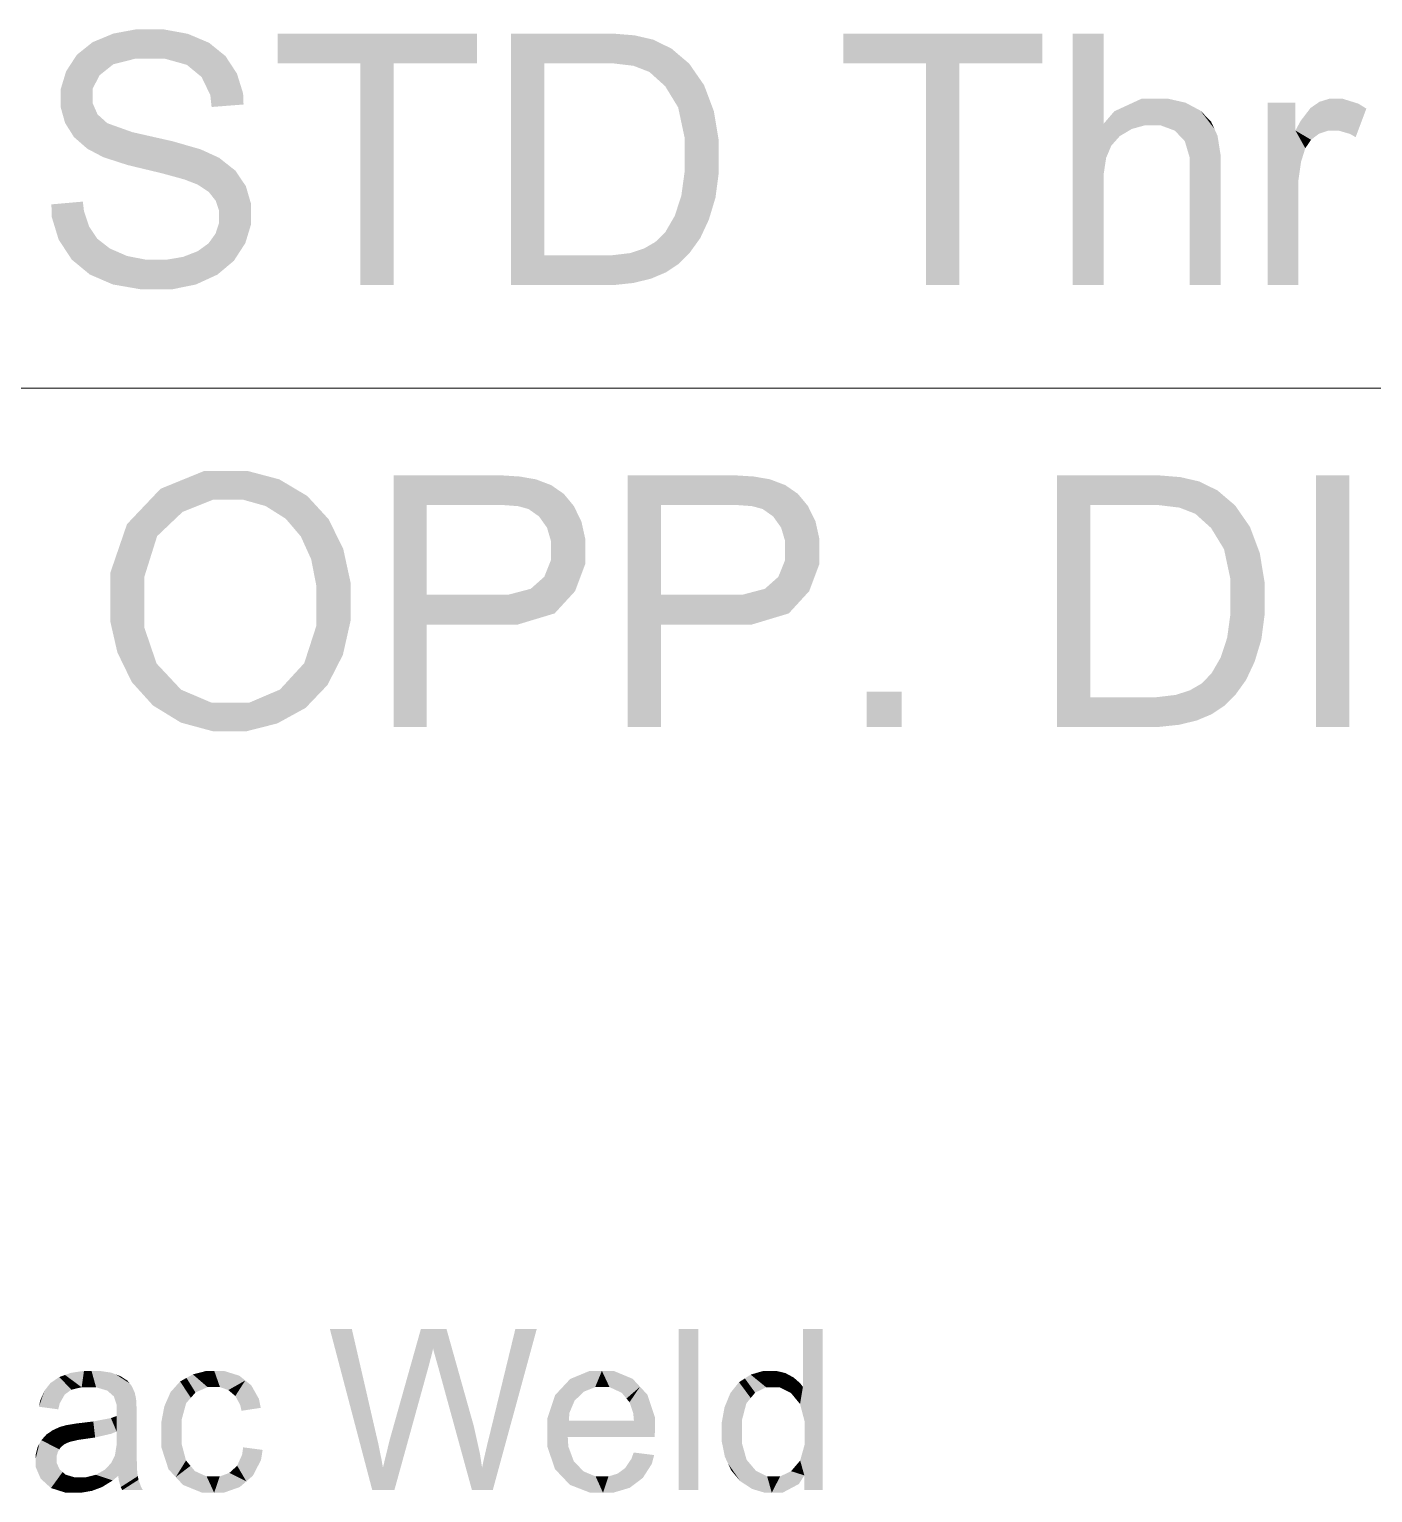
# Model space of a CAD drawing. Header units: millimetres. Extents: x 2 to 579, y 1 to 405.
# Drawn here: x 228.23 to 235.44, y 98.67 to 106.52 of the extents above; entities that cross this region are included whole.
import ezdxf

# ---------------------------------------------------------------- set-up
doc = ezdxf.new("R2010")
doc.units = ezdxf.units.MM
doc.linetypes.add('XKITLINE00', pattern=[0])
doc.layers.add('LinkedObject', color=7, linetype='Continuous', lineweight=0)

# ---------------------------------------------------------------- blocks, each defined once
blk = doc.blocks.new('*A4')
at = {"layer": 'LinkedObject'}
for points in [[(228.678, 106.5013), (228.7957, 106.3664), (228.6223, 106.4782)], [(228.8017, 106.5243), (228.7957, 106.3664), (228.678, 106.5013)], [(228.8697, 106.5243), (228.7957, 106.3664), (228.8017, 106.5243)], [(228.7957, 106.3664), (228.8697, 106.5243), (228.8766, 106.3664)], [(228.8697, 106.5243), (228.9544, 106.3664), (228.8766, 106.3664)], [(229.0769, 106.5001), (228.8697, 106.5243), (228.9447, 106.5243)], [(229.1342, 106.476), (228.8697, 106.5243), (229.0769, 106.5001)], [(229.0719, 106.3336), (228.8697, 106.5243), (229.1342, 106.476)], [(228.9544, 106.3664), (228.8697, 106.5243), (229.0719, 106.3336)], [(229.5602, 106.5014), (230.0043, 106.3421), (229.5602, 106.3421)], [(230.1825, 106.3421), (230.0043, 106.3421), (229.5602, 106.5014)], [(230.1825, 106.3421), (229.5602, 106.5014), (230.6294, 106.5014)], [(230.1825, 106.3421), (230.6294, 106.5014), (230.6294, 106.3421)], [(230.813, 106.5014), (230.9912, 106.3421), (230.813, 105.1514)], [(231.2748, 106.3421), (230.813, 106.5014), (231.2776, 106.5014)], [(230.9912, 106.3421), (230.813, 106.5014), (231.2748, 106.3421)], [(231.2776, 106.5014), (231.3545, 106.3421), (231.2748, 106.3421)], [(231.3563, 106.5014), (231.3545, 106.3421), (231.2776, 106.5014)], [(231.3563, 106.5014), (231.47, 106.3283), (231.3545, 106.3421)], [(231.4763, 106.4917), (231.47, 106.3283), (231.3563, 106.5014)], [(231.5177, 106.482), (231.47, 106.3283), (231.4763, 106.4917)], [(232.5963, 106.5014), (233.0405, 106.3421), (232.5963, 106.3421)], [(233.2187, 106.3421), (233.0405, 106.3421), (232.5963, 106.5014)], [(233.2187, 106.3421), (232.5963, 106.5014), (233.6655, 106.5014)], [(233.2187, 106.3421), (233.6655, 106.5014), (233.6655, 106.3421)], [(233.9936, 106.5014), (233.8275, 105.1514), (233.8275, 106.5014)], [(233.9936, 106.0169), (233.8275, 105.1514), (233.9936, 106.5014)], [(228.5666, 106.4552), (228.6406, 106.307), (228.482, 106.3877)], [(228.6777, 106.3367), (228.5666, 106.4552), (228.6223, 106.4782)], [(228.6406, 106.307), (228.5666, 106.4552), (228.6777, 106.3367)], [(228.6223, 106.4782), (228.7957, 106.3664), (228.6777, 106.3367)], [(229.1342, 106.476), (229.1117, 106.3009), (229.0719, 106.3336)], [(229.1915, 106.4518), (229.1117, 106.3009), (229.1342, 106.476)], [(229.1117, 106.3009), (229.1915, 106.4518), (229.1515, 106.2681)], [(229.1515, 106.2681), (229.1915, 106.4518), (229.3103, 106.3336)], [(229.3103, 106.3336), (229.1915, 106.4518), (229.2795, 106.3806)], [(231.5177, 106.482), (231.506, 106.3145), (231.47, 106.3283)], [(231.506, 106.3145), (231.5177, 106.482), (231.5557, 106.2951)], [(231.6746, 106.4203), (231.5177, 106.482), (231.5757, 106.4687)], [(231.7155, 106.3853), (231.5177, 106.482), (231.6746, 106.4203)], [(231.6402, 106.2189), (231.5177, 106.482), (231.7155, 106.3853)], [(231.5557, 106.2951), (231.5177, 106.482), (231.6402, 106.2189)], [(228.4531, 106.3432), (228.3951, 106.152), (228.4241, 106.2987)], [(228.6036, 106.2773), (228.3951, 106.152), (228.4531, 106.3432)], [(228.482, 106.3877), (228.6406, 106.307), (228.4531, 106.3432)], [(228.4531, 106.3432), (228.6406, 106.307), (228.6036, 106.2773)], [(229.3103, 106.3336), (229.1982, 106.1713), (229.1515, 106.2681)], [(229.3411, 106.2866), (229.1982, 106.1713), (229.3103, 106.3336)], [(230.0043, 105.1514), (230.1825, 106.3421), (230.1825, 105.1514)], [(230.0043, 106.3421), (230.1825, 106.3421), (230.0043, 105.1514)], [(230.813, 105.1514), (230.9912, 106.3421), (230.9912, 105.3107)], [(231.7155, 106.3853), (231.6749, 106.162), (231.6402, 106.2189)], [(231.7689, 106.3402), (231.6749, 106.162), (231.7155, 106.3853)], [(231.8487, 106.2249), (231.6749, 106.162), (231.7689, 106.3402)], [(233.0405, 105.1514), (233.2187, 106.3421), (233.2187, 105.1514)], [(233.0405, 106.3421), (233.2187, 106.3421), (233.0405, 105.1514)], [(228.4241, 106.2987), (228.3951, 106.152), (228.3951, 106.2031)], [(228.5666, 106.2057), (228.3951, 106.152), (228.6036, 106.2773)], [(229.3743, 106.1801), (229.1982, 106.1713), (229.3411, 106.2866)], [(228.3951, 106.152), (228.5666, 106.2057), (228.5666, 106.1637)], [(229.3766, 106.1207), (229.1982, 106.1713), (229.3743, 106.1801)], [(231.6749, 106.162), (231.8487, 106.2249), (231.7097, 106.1052)], [(231.7097, 106.1052), (231.8487, 106.2249), (231.8752, 106.1547)], [(228.5666, 106.1274), (228.3951, 106.152), (228.5666, 106.1637)], [(228.3951, 106.152), (228.5666, 106.1274), (228.3951, 106.1054)], [(228.3951, 106.1054), (228.5666, 106.1274), (228.4187, 106.0213)], [(228.4187, 106.0213), (228.5666, 106.1274), (228.4424, 105.9838)], [(228.4424, 105.9838), (228.5666, 106.1274), (228.5928, 106.0675)], [(229.1982, 106.1713), (229.3766, 106.1207), (229.2051, 106.1072)], [(231.8752, 106.1547), (231.7445, 105.9424), (231.7097, 106.1052)], [(231.9016, 106.0845), (231.7445, 105.9424), (231.8752, 106.1547)], [(234.1974, 106.1517), (233.9936, 106.0169), (234.0514, 106.0843)], [(234.2856, 106.1517), (233.9936, 106.0169), (234.1974, 106.1517)], [(234.2145, 106.0086), (233.9936, 106.0169), (234.2856, 106.1517)], [(234.2145, 106.0086), (234.2856, 106.1517), (234.2512, 106.0086)], [(234.2512, 106.0086), (234.2856, 106.1517), (234.3003, 106.0086)], [(234.2856, 106.1517), (234.3761, 105.9803), (234.3003, 106.0086)], [(234.3398, 106.1517), (234.3761, 105.9803), (234.2856, 106.1517)], [(234.4339, 106.1303), (234.3761, 105.9803), (234.3398, 106.1517)], [(234.4739, 106.1089), (234.3761, 105.9803), (234.4339, 106.1303)], [(234.4739, 106.1089), (234.403, 105.952), (234.3761, 105.9803)], [(234.5138, 106.0875), (234.403, 105.952), (234.4739, 106.1089)], [(234.8738, 106.1301), (235.0236, 105.9812), (234.8738, 105.1514)], [(235.0236, 105.9812), (234.8738, 106.1301), (235.0236, 106.1301)], [(235.1286, 106.1186), (235.0236, 105.9812), (235.1046, 106.102)], [(235.1988, 105.9803), (235.0236, 105.9812), (235.1286, 106.1186)], [(235.1046, 106.102), (235.0236, 105.9812), (235.052, 106.0333)], [(235.1527, 106.1351), (235.2258, 105.9803), (235.1286, 106.1186)], [(235.1286, 106.1186), (235.2258, 105.9803), (235.1988, 105.9803)], [(235.2057, 106.1517), (235.2258, 105.9803), (235.1527, 106.1351)], [(235.2346, 106.1517), (235.2258, 105.9803), (235.2057, 106.1517)], [(235.2346, 106.1517), (235.2561, 105.9803), (235.2258, 105.9803)], [(235.3612, 106.1252), (235.2346, 106.1517), (235.2763, 106.1517)], [(235.4043, 106.0987), (235.2346, 106.1517), (235.3612, 106.1252)], [(235.3165, 105.9628), (235.2346, 106.1517), (235.4043, 106.0987)], [(235.2561, 105.9803), (235.2346, 106.1517), (235.3165, 105.9628)], [(235.3165, 105.9628), (235.4043, 106.0987), (235.3467, 105.9453)], [(228.5928, 106.0675), (228.5379, 105.8833), (228.4424, 105.9838)], [(228.619, 106.044), (228.5379, 105.8833), (228.5928, 106.0675)], [(228.5379, 105.8833), (228.619, 106.044), (228.5861, 105.8579)], [(228.5861, 105.8579), (228.619, 106.044), (228.6448, 106.0205)], [(228.5861, 105.8579), (228.6448, 106.0205), (228.6232, 105.8381)], [(228.6232, 105.8381), (228.6448, 106.0205), (228.7533, 105.796)], [(228.7533, 105.796), (228.6448, 106.0205), (228.7793, 105.9724)], [(231.9281, 105.924), (231.7445, 105.9424), (231.9016, 106.0845)], [(233.9936, 105.7439), (233.8275, 105.1514), (233.9936, 106.0169)], [(233.9936, 105.7439), (233.9936, 106.0169), (234.0073, 105.8341)], [(234.0073, 105.8341), (233.9936, 106.0169), (234.0211, 105.8668)], [(234.0211, 105.8668), (233.9936, 106.0169), (234.0348, 105.8995)], [(234.0348, 105.8995), (233.9936, 106.0169), (234.0809, 105.9513)], [(234.0809, 105.9513), (233.9936, 106.0169), (234.1132, 105.9704)], [(234.1132, 105.9704), (233.9936, 106.0169), (234.1455, 105.9895)], [(234.1455, 105.9895), (233.9936, 106.0169), (234.2145, 106.0086)], [(234.403, 105.952), (234.5138, 106.0875), (234.4298, 105.9237)], [(234.4298, 105.9237), (234.5138, 106.0875), (234.5882, 105.9905)], [(234.5882, 105.9905), (234.5138, 106.0875), (234.571, 106.0283)], [(228.4424, 105.9838), (228.5379, 105.8833), (228.466, 105.9462)], [(228.7533, 105.796), (228.7793, 105.9724), (228.8463, 105.7736)], [(228.8463, 105.7736), (228.7793, 105.9724), (228.8881, 105.9477)], [(228.8463, 105.7736), (228.8881, 105.9477), (228.9392, 105.7513)], [(228.9392, 105.7513), (228.8881, 105.9477), (228.9969, 105.9231)], [(231.9281, 105.8337), (231.7445, 105.9424), (231.9281, 105.924)], [(231.7445, 105.9424), (231.9281, 105.8337), (231.7445, 105.8365)], [(234.5882, 105.9905), (234.4566, 105.8332), (234.4298, 105.9237)], [(234.6054, 105.9528), (234.4566, 105.8332), (234.5882, 105.9905)], [(234.6227, 105.8432), (234.4566, 105.8332), (234.6054, 105.9528)], [(234.8738, 105.1514), (235.0236, 105.9812), (235.0398, 105.1514)], [(235.0236, 105.9812), (235.0398, 105.6635), (235.0398, 105.1514)], [(235.0398, 105.6635), (235.0236, 105.9812), (235.0398, 105.716)], [(235.0398, 105.716), (235.0236, 105.9812), (235.0536, 105.8127)], [(235.0536, 105.8127), (235.0236, 105.9812), (235.0674, 105.8569)], [(235.0674, 105.8569), (235.0236, 105.9812), (235.0765, 105.8859)], [(235.0765, 105.8859), (235.0236, 105.9812), (235.1073, 105.9312)], [(235.1073, 105.9312), (235.0236, 105.9812), (235.1288, 105.9476)], [(235.1288, 105.9476), (235.0236, 105.9812), (235.1503, 105.9639)], [(235.1503, 105.9639), (235.0236, 105.9812), (235.1988, 105.9803)], [(228.9392, 105.7513), (228.9969, 105.9231), (229.0593, 105.7184)], [(229.0593, 105.7184), (228.9969, 105.9231), (229.0864, 105.7078)], [(229.0864, 105.7078), (228.9969, 105.9231), (229.1287, 105.6917)], [(229.1463, 105.88), (229.1287, 105.6917), (228.9969, 105.9231)], [(229.1868, 105.8616), (229.1287, 105.6917), (229.1463, 105.88)], [(229.1287, 105.6917), (229.1868, 105.8616), (229.1897, 105.6518)], [(229.1897, 105.6518), (229.1868, 105.8616), (229.2457, 105.8345)], [(229.1897, 105.6518), (229.2457, 105.8345), (229.2083, 105.6282)], [(229.2083, 105.6282), (229.2457, 105.8345), (229.227, 105.6045)], [(229.2457, 105.8345), (229.3609, 105.7241), (229.227, 105.6045)], [(229.3609, 105.7241), (229.2457, 105.8345), (229.3328, 105.7657)], [(231.9281, 105.8337), (231.7445, 105.7601), (231.7445, 105.8365)], [(231.9281, 105.7569), (231.7445, 105.7601), (231.9281, 105.8337)], [(234.6227, 105.7713), (234.4566, 105.8332), (234.6227, 105.8432)], [(234.4566, 105.8332), (234.6227, 105.7713), (234.4566, 105.7711)], [(229.227, 105.6045), (229.3609, 105.7241), (229.2456, 105.549)], [(229.2456, 105.549), (229.3609, 105.7241), (229.389, 105.6825)], [(231.7445, 105.7601), (231.9281, 105.7569), (231.7267, 105.63)], [(231.7267, 105.63), (231.9281, 105.7569), (231.8922, 105.5612)], [(231.8922, 105.5612), (231.9281, 105.7569), (231.9101, 105.6206)], [(233.9936, 105.6864), (233.8275, 105.1514), (233.9936, 105.7439)], [(234.4566, 105.1514), (234.6227, 105.7713), (234.6227, 105.1514)], [(234.4566, 105.7711), (234.6227, 105.7713), (234.4566, 105.1514)], [(229.2456, 105.549), (229.389, 105.6825), (229.2456, 105.5173)], [(229.2456, 105.5173), (229.389, 105.6825), (229.2456, 105.486)], [(229.389, 105.6825), (229.4171, 105.5323), (229.2456, 105.486)], [(229.4171, 105.5323), (229.389, 105.6825), (229.4171, 105.5866)], [(231.8922, 105.5612), (231.709, 105.5764), (231.7267, 105.63)], [(233.8275, 105.1514), (233.9936, 105.6864), (233.9936, 105.1514)], [(228.5199, 105.5488), (228.3452, 105.5847), (228.5139, 105.5996)], [(228.3452, 105.5847), (228.4191, 105.3423), (228.347, 105.5171)], [(228.5199, 105.5488), (228.4191, 105.3423), (228.3452, 105.5847)], [(228.5477, 105.4656), (228.4191, 105.3423), (228.5199, 105.5488)], [(231.6418, 105.4373), (231.8922, 105.5612), (231.8002, 105.3646)], [(231.6913, 105.5227), (231.8922, 105.5612), (231.6418, 105.4373)], [(231.709, 105.5764), (231.8922, 105.5612), (231.6913, 105.5227)], [(231.8002, 105.3646), (231.8922, 105.5612), (231.8282, 105.4035)], [(231.8282, 105.4035), (231.8922, 105.5612), (231.8742, 105.5018)], [(228.347, 105.5171), (228.4191, 105.3423), (228.384, 105.3959)], [(229.2266, 105.4282), (229.4171, 105.5323), (229.3863, 105.377)], [(229.2456, 105.486), (229.4171, 105.5323), (229.2266, 105.4282)], [(229.3863, 105.377), (229.4171, 105.5323), (229.4171, 105.4785)], [(228.4191, 105.3423), (228.5477, 105.4656), (228.4542, 105.2887)], [(228.4542, 105.2887), (228.5477, 105.4656), (228.5511, 105.2085)], [(228.5695, 105.433), (228.5511, 105.2085), (228.5477, 105.4656)], [(228.5913, 105.4005), (228.5511, 105.2085), (228.5695, 105.433)], [(228.5913, 105.4005), (228.6129, 105.1818), (228.5511, 105.2085)], [(228.659, 105.3479), (228.6129, 105.1818), (228.5913, 105.4005)], [(229.2075, 105.4017), (229.3863, 105.377), (229.1885, 105.3752)], [(229.2266, 105.4282), (229.3863, 105.377), (229.2075, 105.4017)], [(231.61, 105.4055), (231.7107, 105.2644), (231.5874, 105.383)], [(231.8002, 105.3646), (231.61, 105.4055), (231.6418, 105.4373)], [(231.7721, 105.3257), (231.61, 105.4055), (231.8002, 105.3646)], [(231.7107, 105.2644), (231.61, 105.4055), (231.7721, 105.3257)], [(228.6129, 105.1818), (228.659, 105.3479), (228.6747, 105.1551)], [(228.7049, 105.3279), (228.6747, 105.1551), (228.659, 105.3479)], [(228.7508, 105.3078), (228.6747, 105.1551), (228.7049, 105.3279)], [(229.0914, 105.3182), (229.3247, 105.2818), (229.0524, 105.303)], [(229.1304, 105.3334), (229.3247, 105.2818), (229.0914, 105.3182)], [(229.1885, 105.3752), (229.3555, 105.3294), (229.1304, 105.3334)], [(229.1304, 105.3334), (229.3555, 105.3294), (229.3247, 105.2818)], [(229.3555, 105.3294), (229.1885, 105.3752), (229.3863, 105.377)], [(230.9912, 105.3107), (231.2997, 105.1514), (230.813, 105.1514)], [(231.2794, 105.3107), (231.2997, 105.1514), (230.9912, 105.3107)], [(231.2794, 105.3107), (231.3608, 105.1514), (231.2997, 105.1514)], [(231.3462, 105.3107), (231.3608, 105.1514), (231.2794, 105.3107)], [(231.5163, 105.1744), (231.3462, 105.3107), (231.4509, 105.3231)], [(231.4692, 105.1629), (231.3462, 105.3107), (231.5163, 105.1744)], [(231.3608, 105.1514), (231.3462, 105.3107), (231.4692, 105.1629)], [(231.4889, 105.3355), (231.5163, 105.1744), (231.4509, 105.3231)], [(231.5269, 105.348), (231.5163, 105.1744), (231.4889, 105.3355)], [(231.5163, 105.1744), (231.5269, 105.348), (231.5635, 105.1859)], [(231.6774, 105.2421), (231.5269, 105.348), (231.5874, 105.383)], [(231.644, 105.2198), (231.5269, 105.348), (231.6774, 105.2421)], [(231.5635, 105.1859), (231.5269, 105.348), (231.644, 105.2198)], [(231.5874, 105.383), (231.7107, 105.2644), (231.6774, 105.2421)], [(228.7508, 105.3078), (228.8278, 105.1284), (228.6747, 105.1551)], [(228.8541, 105.2877), (228.8278, 105.1284), (228.7508, 105.3078)], [(228.8541, 105.2877), (228.9192, 105.1284), (228.8278, 105.1284)], [(228.9114, 105.2877), (228.9192, 105.1284), (228.8541, 105.2877)], [(228.9114, 105.2877), (228.9913, 105.1284), (228.9192, 105.1284)], [(228.9624, 105.2877), (228.9913, 105.1284), (228.9114, 105.2877)], [(229.0524, 105.303), (229.1787, 105.1813), (228.9624, 105.2877)], [(228.9624, 105.2877), (229.1787, 105.1813), (228.9913, 105.1284)], [(229.2363, 105.2078), (229.0524, 105.303), (229.3247, 105.2818)], [(229.1787, 105.1813), (229.0524, 105.303), (229.2363, 105.2078)], [(228.9913, 105.1284), (229.1787, 105.1813), (229.1211, 105.1549)], [(229.1642, 104.1537), (228.8411, 103.9637), (228.9313, 104.0587)], [(229.3069, 104.1537), (228.8411, 103.9637), (229.1642, 104.1537)], [(229.2129, 103.9998), (228.8411, 103.9637), (229.3069, 104.1537)], [(229.2129, 103.9998), (229.3069, 104.1537), (229.3078, 103.9998)], [(229.3069, 104.1537), (229.3746, 103.9998), (229.3078, 103.9998)], [(229.5688, 104.1091), (229.3069, 104.1537), (229.4003, 104.1537)], [(229.6438, 104.0644), (229.3069, 104.1537), (229.5688, 104.1091)], [(229.4951, 103.966), (229.3069, 104.1537), (229.6438, 104.0644)], [(229.3746, 103.9998), (229.3069, 104.1537), (229.4951, 103.966)], [(229.4951, 103.966), (229.6438, 104.0644), (229.5488, 103.9322)], [(229.6438, 104.0644), (229.6025, 103.8984), (229.5488, 103.9322)], [(229.6025, 103.8984), (229.6438, 104.0644), (229.6841, 103.8031)], [(229.8332, 103.8954), (229.6438, 104.0644), (229.7188, 104.0198)], [(229.8726, 103.8155), (229.6438, 104.0644), (229.8332, 103.8954)], [(229.6841, 103.8031), (229.6438, 104.0644), (229.8726, 103.8155)], [(230.3603, 103.4895), (230.1821, 102.7808), (230.1821, 104.1308)], [(230.1821, 104.1308), (230.3603, 103.9715), (230.3603, 103.4895)], [(230.7053, 103.9715), (230.1821, 104.1308), (230.6905, 104.1308)], [(230.3603, 103.9715), (230.1821, 104.1308), (230.7053, 103.9715)], [(230.6905, 104.1308), (230.766, 103.9715), (230.7053, 103.9715)], [(230.7576, 104.1308), (230.766, 103.9715), (230.6905, 104.1308)], [(230.7576, 104.1308), (230.8492, 103.9655), (230.766, 103.9715)], [(230.8601, 104.1243), (230.8492, 103.9655), (230.7576, 104.1308)], [(230.8955, 104.1179), (230.8492, 103.9655), (230.8601, 104.1243)], [(230.8955, 104.1179), (230.8718, 103.9595), (230.8492, 103.9655)], [(230.8718, 103.9595), (230.8955, 104.1179), (230.9067, 103.9498)], [(231.0283, 104.0781), (230.8955, 104.1179), (230.9451, 104.1096)], [(231.0619, 104.0548), (230.8955, 104.1179), (231.0283, 104.0781)], [(230.9631, 103.9101), (230.8955, 104.1179), (231.0619, 104.0548)], [(230.9067, 103.9498), (230.8955, 104.1179), (230.9631, 103.9101)], [(231.0619, 104.0548), (230.9844, 103.8799), (230.9631, 103.9101)], [(231.0955, 104.0316), (230.9844, 103.8799), (231.0619, 104.0548)], [(231.6172, 103.4895), (231.439, 102.7808), (231.439, 104.1308)], [(231.439, 104.1308), (231.6172, 103.9715), (231.6172, 103.4895)], [(231.9621, 103.9715), (231.439, 104.1308), (231.9474, 104.1308)], [(231.6172, 103.9715), (231.439, 104.1308), (231.9621, 103.9715)], [(231.9474, 104.1308), (232.0228, 103.9715), (231.9621, 103.9715)], [(232.0145, 104.1308), (232.0228, 103.9715), (231.9474, 104.1308)], [(232.0145, 104.1308), (232.1061, 103.9655), (232.0228, 103.9715)], [(232.117, 104.1243), (232.1061, 103.9655), (232.0145, 104.1308)], [(232.1523, 104.1179), (232.1061, 103.9655), (232.117, 104.1243)], [(232.1523, 104.1179), (232.1286, 103.9595), (232.1061, 103.9655)], [(232.1286, 103.9595), (232.1523, 104.1179), (232.1636, 103.9498)], [(232.2852, 104.0781), (232.1523, 104.1179), (232.202, 104.1096)], [(232.3187, 104.0548), (232.1523, 104.1179), (232.2852, 104.0781)], [(232.2199, 103.9101), (232.1523, 104.1179), (232.3187, 104.0548)], [(232.1636, 103.9498), (232.1523, 104.1179), (232.2199, 103.9101)], [(232.3187, 104.0548), (232.2413, 103.8799), (232.2199, 103.9101)], [(232.3523, 104.0316), (232.2413, 103.8799), (232.3187, 104.0548)], [(233.7434, 104.1308), (233.9216, 103.9715), (233.7434, 102.7808)], [(234.2053, 103.9715), (233.7434, 104.1308), (234.2081, 104.1308)], [(233.9216, 103.9715), (233.7434, 104.1308), (234.2053, 103.9715)], [(234.2081, 104.1308), (234.2849, 103.9715), (234.2053, 103.9715)], [(234.2867, 104.1308), (234.2849, 103.9715), (234.2081, 104.1308)], [(234.2867, 104.1308), (234.4005, 103.9576), (234.2849, 103.9715)], [(234.4068, 104.1211), (234.4005, 103.9576), (234.2867, 104.1308)], [(234.4482, 104.1114), (234.4005, 103.9576), (234.4068, 104.1211)], [(234.4482, 104.1114), (234.4364, 103.9438), (234.4005, 103.9576)], [(234.4364, 103.9438), (234.4482, 104.1114), (234.4861, 103.9245)], [(234.6051, 104.0497), (234.4482, 104.1114), (234.5062, 104.0981)], [(234.646, 104.0147), (234.4482, 104.1114), (234.6051, 104.0497)], [(234.5706, 103.8483), (234.4482, 104.1114), (234.646, 104.0147)], [(234.4861, 103.9245), (234.4482, 104.1114), (234.5706, 103.8483)], [(235.3121, 104.1308), (235.1339, 102.7808), (235.1339, 104.1308)], [(235.3121, 102.7808), (235.1339, 102.7808), (235.3121, 104.1308)], [(229.0496, 103.9347), (228.8411, 103.9637), (229.2129, 103.9998)], [(231.1495, 103.9665), (230.9844, 103.8799), (231.0955, 104.0316)], [(232.4063, 103.9665), (232.2413, 103.8799), (232.3523, 104.0316)], [(234.646, 104.0147), (234.6054, 103.7914), (234.5706, 103.8483)], [(234.6994, 103.9696), (234.6054, 103.7914), (234.646, 104.0147)], [(228.8411, 103.9637), (228.6607, 103.4378), (228.7509, 103.8687)], [(228.9127, 103.8045), (228.6607, 103.4378), (228.8411, 103.9637)], [(228.8411, 103.9637), (229.0496, 103.9347), (228.9811, 103.8696)], [(228.9127, 103.8045), (228.8411, 103.9637), (228.9811, 103.8696)], [(230.9844, 103.8799), (231.1495, 103.9665), (231.0058, 103.8498)], [(231.0058, 103.8498), (231.1495, 103.9665), (231.1699, 103.9246)], [(231.1699, 103.9246), (231.0272, 103.7774), (231.0058, 103.8498)], [(231.1904, 103.8828), (231.0272, 103.7774), (231.1699, 103.9246)], [(232.2413, 103.8799), (232.4063, 103.9665), (232.2627, 103.8498)], [(232.2627, 103.8498), (232.4063, 103.9665), (232.4268, 103.9246)], [(232.4268, 103.9246), (232.2841, 103.7774), (232.2627, 103.8498)], [(232.4472, 103.8828), (232.2841, 103.7774), (232.4268, 103.9246)], [(233.7434, 102.7808), (233.9216, 103.9715), (233.9216, 102.9401)], [(234.7792, 103.8543), (234.6054, 103.7914), (234.6994, 103.9696)], [(228.7509, 103.8687), (228.6607, 103.4378), (228.6607, 103.6057)], [(231.2108, 103.7908), (231.0272, 103.7774), (231.1904, 103.8828)], [(232.4677, 103.7908), (232.2841, 103.7774), (232.4472, 103.8828)], [(234.6054, 103.7914), (234.7792, 103.8543), (234.6402, 103.7346)], [(234.6402, 103.7346), (234.7792, 103.8543), (234.8056, 103.784)], [(228.8443, 103.5871), (228.6607, 103.4378), (228.9127, 103.8045)], [(229.6841, 103.8031), (229.8726, 103.8155), (229.7119, 103.7417)], [(229.8726, 103.8155), (229.7398, 103.6803), (229.7119, 103.7417)], [(229.7398, 103.6803), (229.8726, 103.8155), (229.7677, 103.5365)], [(229.7677, 103.5365), (229.8726, 103.8155), (229.9513, 103.5547)], [(229.9513, 103.5547), (229.8726, 103.8155), (229.9119, 103.7357)], [(230.9909, 103.5861), (231.2108, 103.7406), (231.1014, 103.4494)], [(231.0272, 103.6767), (231.2108, 103.7406), (230.9909, 103.5861)], [(231.2108, 103.7406), (231.0272, 103.7774), (231.2108, 103.7908)], [(231.0272, 103.7774), (231.2108, 103.7406), (231.0272, 103.7351)], [(231.2108, 103.7406), (231.0272, 103.6767), (231.0272, 103.7351)], [(231.1014, 103.4494), (231.2108, 103.7406), (231.1561, 103.5089)], [(231.1561, 103.5089), (231.2108, 103.7406), (231.2108, 103.6546)], [(232.2477, 103.5861), (232.4677, 103.7406), (232.3583, 103.4494)], [(232.2841, 103.6767), (232.4677, 103.7406), (232.2477, 103.5861)], [(232.4677, 103.7406), (232.2841, 103.7774), (232.4677, 103.7908)], [(232.2841, 103.7774), (232.4677, 103.7406), (232.2841, 103.7351)], [(232.4677, 103.7406), (232.2841, 103.6767), (232.2841, 103.7351)], [(232.3583, 103.4494), (232.4677, 103.7406), (232.413, 103.5089)], [(232.413, 103.5089), (232.4677, 103.7406), (232.4677, 103.6546)], [(234.8056, 103.784), (234.6749, 103.5718), (234.6402, 103.7346)], [(234.8321, 103.7138), (234.6749, 103.5718), (234.8056, 103.784)], [(234.8585, 103.5534), (234.6749, 103.5718), (234.8321, 103.7138)], [(228.6607, 103.4378), (228.8443, 103.5871), (228.8443, 103.4348)], [(231.1014, 103.4494), (230.9546, 103.5539), (230.9909, 103.5861)], [(232.3583, 103.4494), (232.2114, 103.5539), (232.2477, 103.5861)], [(229.7677, 103.4542), (229.9513, 103.5547), (229.9513, 103.4535)], [(229.7677, 103.5365), (229.9513, 103.5547), (229.7677, 103.4542)], [(230.9182, 103.5217), (231.1014, 103.4494), (230.7954, 103.4895)], [(230.9546, 103.5539), (231.1014, 103.4494), (230.9182, 103.5217)], [(232.1751, 103.5217), (232.3583, 103.4494), (232.0523, 103.4895)], [(232.2114, 103.5539), (232.3583, 103.4494), (232.1751, 103.5217)], [(234.8585, 103.4631), (234.6749, 103.5718), (234.8585, 103.5534)], [(234.6749, 103.5718), (234.8585, 103.4631), (234.6749, 103.4659)], [(228.6607, 103.4378), (228.8443, 103.3129), (228.6607, 103.349)], [(228.8443, 103.3129), (228.6607, 103.4378), (228.8443, 103.4348)], [(229.7025, 103.1229), (229.9513, 103.4535), (229.8684, 103.0863)], [(229.7677, 103.3239), (229.9513, 103.4535), (229.7025, 103.1229)], [(229.9513, 103.4535), (229.7677, 103.3239), (229.7677, 103.4542)], [(229.8684, 103.0863), (229.9513, 103.4535), (229.9099, 103.1673)], [(229.9099, 103.1673), (229.9513, 103.4535), (229.9513, 103.3509)], [(230.3603, 103.4895), (230.3603, 103.3302), (230.1821, 102.7808)], [(230.7061, 103.3302), (230.3603, 103.4895), (230.709, 103.4895)], [(230.3603, 103.3302), (230.3603, 103.4895), (230.7061, 103.3302)], [(230.7954, 103.4895), (231.1014, 103.4494), (230.7061, 103.3302)], [(230.7954, 103.4895), (230.7061, 103.3302), (230.709, 103.4895)], [(230.7061, 103.3302), (231.1014, 103.4494), (230.849, 103.3302)], [(230.849, 103.3302), (231.1014, 103.4494), (231.0467, 103.3898)], [(231.6172, 103.4895), (231.6172, 103.3302), (231.439, 102.7808)], [(231.9629, 103.3302), (231.6172, 103.4895), (231.9658, 103.4895)], [(231.6172, 103.3302), (231.6172, 103.4895), (231.9629, 103.3302)], [(232.0523, 103.4895), (232.3583, 103.4494), (231.9629, 103.3302)], [(232.0523, 103.4895), (231.9629, 103.3302), (231.9658, 103.4895)], [(231.9629, 103.3302), (232.3583, 103.4494), (232.1059, 103.3302)], [(232.1059, 103.3302), (232.3583, 103.4494), (232.3036, 103.3898)], [(234.8585, 103.4631), (234.6749, 103.3894), (234.6749, 103.4659)], [(234.8585, 103.3862), (234.6749, 103.3894), (234.8585, 103.4631)], [(228.6607, 103.349), (228.8443, 103.3129), (228.6993, 103.1806)], [(234.6749, 103.3894), (234.8585, 103.3862), (234.6572, 103.2594)], [(234.6572, 103.2594), (234.8585, 103.3862), (234.8226, 103.1905)], [(234.8226, 103.1905), (234.8585, 103.3862), (234.8406, 103.2499)], [(228.6993, 103.1806), (228.8443, 103.3129), (228.738, 103.101)], [(228.738, 103.101), (228.8443, 103.3129), (228.9099, 103.1208)], [(230.1821, 102.7808), (230.3603, 103.3302), (230.3603, 102.7808)], [(231.439, 102.7808), (231.6172, 103.3302), (231.6172, 102.7808)], [(234.5722, 103.0667), (234.8226, 103.1905), (234.7306, 102.9939)], [(234.6217, 103.1521), (234.8226, 103.1905), (234.5722, 103.0667)], [(234.6395, 103.2057), (234.8226, 103.1905), (234.6217, 103.1521)], [(234.8226, 103.1905), (234.6395, 103.2057), (234.6572, 103.2594)], [(234.7306, 102.9939), (234.8226, 103.1905), (234.7587, 103.0328)], [(234.7587, 103.0328), (234.8226, 103.1905), (234.8047, 103.1311)], [(228.9099, 103.1208), (228.8904, 102.8958), (228.738, 103.101)], [(228.9756, 103.0507), (228.8904, 102.8958), (228.9099, 103.1208)], [(229.8684, 103.0863), (229.6373, 103.0521), (229.7025, 103.1229)], [(228.738, 103.101), (228.8904, 102.8958), (228.7767, 103.0214)], [(228.8904, 102.8958), (228.9756, 103.0507), (228.9654, 102.8498)], [(228.9654, 102.8498), (228.9756, 103.0507), (229.0413, 102.9805)], [(229.6373, 103.0521), (229.7096, 102.8827), (229.5721, 102.9812)], [(229.827, 103.0053), (229.6373, 103.0521), (229.8684, 103.0863)], [(229.7096, 102.8827), (229.6373, 103.0521), (229.827, 103.0053)], [(234.5405, 103.0349), (234.6412, 102.8938), (234.5179, 103.0123)], [(234.7306, 102.9939), (234.5405, 103.0349), (234.5722, 103.0667)], [(234.7026, 102.955), (234.5405, 103.0349), (234.7306, 102.9939)], [(234.6412, 102.8938), (234.5405, 103.0349), (234.7026, 102.955)], [(229.0413, 102.9805), (229.306, 102.7578), (228.9654, 102.8498)], [(229.206, 102.9104), (229.306, 102.7578), (229.0413, 102.9805)], [(229.6337, 102.8411), (229.406, 102.9104), (229.5721, 102.9812)], [(229.5721, 102.9812), (229.7096, 102.8827), (229.6337, 102.8411)], [(232.9105, 102.9698), (232.7215, 102.7808), (232.7215, 102.9698)], [(232.9105, 102.7808), (232.7215, 102.7808), (232.9105, 102.9698)], [(234.4194, 102.9649), (234.4468, 102.8038), (234.3814, 102.9525)], [(234.4574, 102.9773), (234.4468, 102.8038), (234.4194, 102.9649)], [(234.4468, 102.8038), (234.4574, 102.9773), (234.494, 102.8153)], [(234.6078, 102.8715), (234.4574, 102.9773), (234.5179, 103.0123)], [(234.5745, 102.8491), (234.4574, 102.9773), (234.6078, 102.8715)], [(234.494, 102.8153), (234.4574, 102.9773), (234.5745, 102.8491)], [(234.5179, 103.0123), (234.6412, 102.8938), (234.6078, 102.8715)], [(229.306, 102.7578), (229.206, 102.9104), (229.305, 102.9104)], [(229.406, 102.9104), (229.306, 102.7578), (229.305, 102.9104)], [(229.306, 102.7578), (229.406, 102.9104), (229.3939, 102.7578)], [(229.3939, 102.7578), (229.406, 102.9104), (229.5577, 102.7994)], [(229.5577, 102.7994), (229.406, 102.9104), (229.6337, 102.8411)], [(233.9216, 102.9401), (234.2301, 102.7808), (233.7434, 102.7808)], [(234.2099, 102.9401), (234.2301, 102.7808), (233.9216, 102.9401)], [(234.2099, 102.9401), (234.2913, 102.7808), (234.2301, 102.7808)], [(234.2766, 102.9401), (234.2913, 102.7808), (234.2099, 102.9401)], [(234.4468, 102.8038), (234.2766, 102.9401), (234.3814, 102.9525)], [(234.3997, 102.7923), (234.2766, 102.9401), (234.4468, 102.8038)], [(234.2913, 102.7808), (234.2766, 102.9401), (234.3997, 102.7923)], [(228.9654, 102.8498), (229.306, 102.7578), (229.0404, 102.8038)], [(229.0404, 102.8038), (229.306, 102.7578), (229.2107, 102.7578)], [(229.9581, 99.5492), (230.0677, 98.6852), (229.8402, 99.5492)], [(230.0888, 98.9826), (230.0677, 98.6852), (229.9581, 99.5492)], [(230.3285, 99.5492), (230.3684, 99.3432), (230.1641, 98.9655)], [(230.3684, 99.3432), (230.3285, 99.5492), (230.3741, 99.3641)], [(230.3741, 99.3641), (230.3285, 99.5492), (230.3871, 99.415)], [(230.3871, 99.415), (230.3285, 99.5492), (230.3944, 99.4448)], [(230.4663, 99.5492), (230.3944, 99.4448), (230.3285, 99.5492)], [(230.3944, 99.4448), (230.4663, 99.5492), (230.3966, 99.4352)], [(230.3966, 99.4352), (230.4663, 99.5492), (230.4106, 99.3844)], [(230.4106, 99.3844), (230.4663, 99.5492), (230.4223, 99.3432)], [(230.4223, 99.3432), (230.4663, 99.5492), (230.5894, 99.1114)], [(230.9504, 99.5492), (230.7004, 98.9937), (230.8356, 99.5492)], [(230.7145, 98.6852), (230.7004, 98.9937), (230.9504, 99.5492)], [(231.8179, 99.5492), (231.7116, 98.6852), (231.7116, 99.5492)], [(231.8179, 98.6852), (231.7116, 98.6852), (231.8179, 99.5492)], [(232.4857, 99.5492), (232.3795, 99.239), (232.3795, 99.5492)], [(232.4857, 99.5492), (232.389, 99.053), (232.3795, 99.239)], [(232.389, 99.053), (232.4857, 99.5492), (232.4857, 98.6852)], [(230.1641, 98.9655), (230.3684, 99.3432), (230.1863, 98.6852)], [(230.5894, 99.1114), (230.6029, 98.6852), (230.4223, 99.3432)], [(228.3877, 99.2922), (228.4522, 99.2242), (228.3408, 99.2607)], [(228.4183, 99.3033), (228.4522, 99.2242), (228.3877, 99.2922)], [(228.52, 99.3254), (228.4183, 99.3033), (228.4489, 99.3143)], [(228.5074, 99.2373), (228.4183, 99.3033), (228.52, 99.3254)], [(228.4522, 99.2242), (228.4183, 99.3033), (228.5074, 99.2373)], [(228.5074, 99.2373), (228.52, 99.3254), (228.5447, 99.2373)], [(228.5447, 99.2373), (228.52, 99.3254), (228.5848, 99.2373)], [(228.5603, 99.3254), (228.5848, 99.2373), (228.52, 99.3254)], [(228.6655, 99.316), (228.5603, 99.3254), (228.6004, 99.3254)], [(228.6905, 99.3065), (228.5603, 99.3254), (228.6655, 99.316)], [(228.6451, 99.2193), (228.5603, 99.3254), (228.6905, 99.3065)], [(228.5848, 99.2373), (228.5603, 99.3254), (228.6451, 99.2193)], [(228.6451, 99.2193), (228.6905, 99.3065), (228.6654, 99.2014)], [(228.6654, 99.2014), (228.6905, 99.3065), (228.6804, 99.1882)], [(228.6905, 99.3065), (228.6954, 99.1426), (228.6804, 99.1882)], [(228.7642, 99.2591), (228.6954, 99.1426), (228.6905, 99.3065)], [(228.7524, 99.2734), (228.6905, 99.3065), (228.7156, 99.2971)], [(228.7642, 99.2591), (228.6905, 99.3065), (228.7524, 99.2734)], [(229.036, 99.2684), (229.0936, 99.1807), (228.985, 99.2114)], [(229.1186, 99.2094), (229.036, 99.2684), (229.0702, 99.2874)], [(229.0936, 99.1807), (229.036, 99.2684), (229.1186, 99.2094)], [(229.1045, 99.3064), (229.1835, 99.2381), (229.0702, 99.2874)], [(229.0702, 99.2874), (229.1835, 99.2381), (229.1186, 99.2094)], [(229.179, 99.3254), (229.1835, 99.2381), (229.1045, 99.3064)], [(229.2193, 99.3254), (229.1835, 99.2381), (229.179, 99.3254)], [(229.1835, 99.2381), (229.2193, 99.3254), (229.2235, 99.2381)], [(229.2193, 99.3254), (229.25, 99.2381), (229.2235, 99.2381)], [(229.3534, 99.2995), (229.2193, 99.3254), (229.2702, 99.3254)], [(229.3857, 99.2736), (229.2193, 99.3254), (229.3534, 99.2995)], [(229.2951, 99.2222), (229.2193, 99.3254), (229.3857, 99.2736)], [(229.25, 99.2381), (229.2193, 99.3254), (229.2951, 99.2222)], [(229.2951, 99.2222), (229.3857, 99.2736), (229.3138, 99.2062)], [(229.3857, 99.2736), (229.3325, 99.1903), (229.3138, 99.2062)], [(229.3325, 99.1903), (229.3857, 99.2736), (229.3585, 99.1427)], [(229.3585, 99.1427), (229.3857, 99.2736), (229.4687, 99.1267)], [(229.4595, 99.1743), (229.3857, 99.2736), (229.4181, 99.2478)], [(229.4687, 99.1267), (229.3857, 99.2736), (229.4595, 99.1743)], [(231.1302, 99.2818), (231.2031, 99.2137), (231.0895, 99.2382)], [(231.3003, 99.3254), (231.1302, 99.2818), (231.2355, 99.3254)], [(231.2645, 99.2381), (231.1302, 99.2818), (231.3003, 99.3254)], [(231.2031, 99.2137), (231.1302, 99.2818), (231.2645, 99.2381)], [(231.2645, 99.2381), (231.3003, 99.3254), (231.301, 99.2381)], [(231.3003, 99.3254), (231.3413, 99.2381), (231.301, 99.2381)], [(231.4654, 99.2827), (231.3003, 99.3254), (231.363, 99.3254)], [(231.5051, 99.2399), (231.3003, 99.3254), (231.4654, 99.2827)], [(231.4069, 99.2075), (231.3003, 99.3254), (231.5051, 99.2399)], [(231.3413, 99.2381), (231.3003, 99.3254), (231.4069, 99.2075)], [(232.0366, 99.2644), (232.0994, 99.1796), (231.9899, 99.2059)], [(232.1231, 99.2084), (232.0366, 99.2644), (232.0678, 99.2847)], [(232.0994, 99.1796), (232.0366, 99.2644), (232.1231, 99.2084)], [(232.099, 99.3051), (232.1822, 99.2373), (232.0678, 99.2847)], [(232.0678, 99.2847), (232.1822, 99.2373), (232.1231, 99.2084)], [(232.1687, 99.3254), (232.1822, 99.2373), (232.099, 99.3051)], [(232.2072, 99.3254), (232.1822, 99.2373), (232.1687, 99.3254)], [(232.1822, 99.2373), (232.2072, 99.3254), (232.2176, 99.2373)], [(232.2072, 99.3254), (232.2538, 99.2373), (232.2176, 99.2373)], [(232.2354, 99.3254), (232.2538, 99.2373), (232.2072, 99.3254)], [(232.2857, 99.3134), (232.2538, 99.2373), (232.2354, 99.3254)], [(232.3077, 99.3014), (232.2538, 99.2373), (232.2857, 99.3134)], [(232.3077, 99.3014), (232.3147, 99.2072), (232.2538, 99.2373)], [(232.3298, 99.2895), (232.3147, 99.2072), (232.3077, 99.3014)], [(232.3657, 99.2582), (232.3147, 99.2072), (232.3298, 99.2895)], [(228.3246, 99.2402), (228.2781, 99.1327), (228.3084, 99.2198)], [(228.4166, 99.1981), (228.2781, 99.1327), (228.3246, 99.2402)], [(228.3084, 99.2198), (228.2781, 99.1327), (228.2851, 99.166)], [(228.3903, 99.152), (228.2781, 99.1327), (228.4166, 99.1981)], [(228.3408, 99.2607), (228.4522, 99.2242), (228.3246, 99.2402)], [(228.4166, 99.1981), (228.3246, 99.2402), (228.4344, 99.2112)], [(228.4344, 99.2112), (228.3246, 99.2402), (228.4522, 99.2242)], [(228.776, 99.2448), (228.6954, 99.1426), (228.7642, 99.2591)], [(228.7925, 99.2087), (228.6954, 99.1426), (228.776, 99.2448)], [(228.7972, 99.1868), (228.6954, 99.1426), (228.7925, 99.2087)], [(228.6954, 99.1426), (228.7972, 99.1868), (228.7999, 99.1733)], [(228.985, 99.2114), (229.0936, 99.1807), (228.9682, 99.1734)], [(231.0895, 99.2382), (231.0083, 99.072), (231.0489, 99.1946)], [(231.1534, 99.1648), (231.0083, 99.072), (231.0895, 99.2382)], [(231.0895, 99.2382), (231.2031, 99.2137), (231.1534, 99.1648)], [(231.4069, 99.2075), (231.5051, 99.2399), (231.4322, 99.1768)], [(231.5051, 99.2399), (231.4487, 99.1571), (231.4322, 99.1768)], [(231.4487, 99.1571), (231.5051, 99.2399), (231.4687, 99.0979)], [(231.4687, 99.0979), (231.5051, 99.2399), (231.5846, 99.0769)], [(231.5846, 99.0769), (231.5051, 99.2399), (231.5449, 99.1972)], [(231.9899, 99.2059), (232.0994, 99.1796), (231.9743, 99.1678)], [(232.3795, 99.239), (232.3147, 99.2072), (232.3657, 99.2582)], [(232.3147, 99.2072), (232.3795, 99.239), (232.3395, 99.1772)], [(232.3395, 99.1772), (232.3795, 99.239), (232.3642, 99.1472)], [(232.3795, 99.239), (232.389, 99.053), (232.3642, 99.1472)], [(228.2781, 99.1327), (228.3903, 99.152), (228.3817, 99.1189)], [(228.6951, 99.0935), (228.7999, 99.1733), (228.6948, 99.0826)], [(228.6948, 99.0826), (228.7999, 99.1733), (228.6954, 98.9997)], [(228.6954, 99.1073), (228.7999, 99.1733), (228.6951, 99.0935)], [(228.6954, 99.1426), (228.7999, 99.1733), (228.6954, 99.1102)], [(228.6954, 99.1102), (228.7999, 99.1733), (228.6954, 99.1073)], [(228.8025, 99.1244), (228.6954, 98.9997), (228.7999, 99.1733)], [(228.8025, 99.089), (228.6954, 98.9997), (228.8025, 99.1244)], [(228.9682, 99.1734), (228.9347, 98.996), (228.9515, 99.1354)], [(229.0686, 99.152), (228.9347, 98.996), (228.9682, 99.1734)], [(229.0436, 99.0611), (228.9347, 98.996), (229.0686, 99.152)], [(228.9515, 99.1354), (228.9347, 98.996), (228.9347, 99.0467)], [(228.9682, 99.1734), (229.0936, 99.1807), (229.0686, 99.152)], [(229.3585, 99.1427), (229.4687, 99.1267), (229.3658, 99.1111)], [(230.6125, 99.0301), (230.6029, 98.6852), (230.5894, 99.1114)], [(231.1259, 99.0994), (231.0083, 99.072), (231.1534, 99.1648)], [(231.9743, 99.1678), (231.9431, 98.9978), (231.9587, 99.1296)], [(232.0757, 99.1507), (231.9431, 98.9978), (231.9743, 99.1678)], [(232.052, 99.0597), (231.9431, 98.9978), (232.0757, 99.1507)], [(231.9587, 99.1296), (231.9431, 98.9978), (231.9431, 99.0446)], [(231.9743, 99.1678), (232.0994, 99.1796), (232.0757, 99.1507)], [(228.4117, 99.0302), (228.4161, 98.9324), (228.3905, 99.0243)], [(228.4273, 99.0343), (228.4432, 98.9442), (228.4117, 99.0302)], [(228.4161, 98.9324), (228.4117, 99.0302), (228.4297, 98.9383)], [(228.4297, 98.9383), (228.4117, 99.0302), (228.4432, 98.9442)], [(228.4744, 99.0422), (228.4895, 98.9548), (228.4273, 99.0343)], [(228.4273, 99.0343), (228.4895, 98.9548), (228.4432, 98.9442)], [(228.5059, 99.0461), (228.5222, 98.9595), (228.4744, 99.0422)], [(228.4744, 99.0422), (228.5222, 98.9595), (228.4895, 98.9548)], [(228.57, 99.0537), (228.5799, 98.9678), (228.5059, 99.0461)], [(228.5059, 99.0461), (228.5799, 98.9678), (228.5222, 98.9595)], [(228.6645, 99.072), (228.6954, 98.9997), (228.57, 99.0537)], [(228.57, 99.0537), (228.6954, 98.9997), (228.5799, 98.9678)], [(228.6948, 99.0826), (228.6954, 98.9997), (228.6645, 99.072)], [(228.8025, 99.089), (228.6948, 98.9607), (228.6954, 98.9997)], [(228.8025, 98.9476), (228.6948, 98.9607), (228.8025, 99.089)], [(228.9347, 98.996), (229.0436, 99.0611), (229.0436, 98.999)], [(230.6463, 98.8774), (230.6029, 98.6852), (230.6125, 99.0301)], [(231.0083, 99.072), (231.1259, 99.0994), (231.1232, 99.0584)], [(231.1232, 99.0584), (231.0083, 98.9931), (231.0083, 99.072)], [(231.1232, 99.0584), (231.5846, 98.9994), (231.0083, 98.9931)], [(231.4723, 99.0584), (231.5846, 98.9994), (231.1232, 99.0584)], [(231.4687, 99.0979), (231.5846, 99.0769), (231.4723, 99.0584)], [(231.5846, 98.9994), (231.4723, 99.0584), (231.5846, 99.0769)], [(231.9431, 98.9978), (232.052, 99.0597), (232.052, 98.9976)], [(232.389, 99.053), (232.4857, 98.6852), (232.389, 98.9888)], [(228.2913, 98.9534), (228.3878, 98.9038), (228.2808, 98.9344)], [(228.3186, 98.9839), (228.3878, 98.9038), (228.2913, 98.9534)], [(228.3952, 98.9152), (228.3186, 98.9839), (228.3355, 98.9954)], [(228.3878, 98.9038), (228.3186, 98.9839), (228.3952, 98.9152)], [(228.3524, 99.0069), (228.4161, 98.9324), (228.3355, 98.9954)], [(228.3355, 98.9954), (228.4161, 98.9324), (228.3952, 98.9152)], [(228.3905, 99.0243), (228.4161, 98.9324), (228.3524, 99.0069)], [(228.5799, 98.9678), (228.6954, 98.9997), (228.6665, 98.9879)], [(228.8025, 98.9476), (228.6948, 98.9256), (228.6948, 98.9607)], [(229.0436, 98.9359), (228.9347, 98.996), (229.0436, 98.999)], [(228.9347, 98.996), (229.0127, 98.7553), (228.9347, 98.9176)], [(229.0436, 98.9359), (229.0127, 98.7553), (228.9347, 98.996)], [(230.0992, 98.9381), (230.0677, 98.6852), (230.0888, 98.9826)], [(230.1612, 98.9549), (230.1863, 98.6852), (230.1416, 98.8751)], [(230.1641, 98.9655), (230.1863, 98.6852), (230.1612, 98.9549)], [(230.7004, 98.9937), (230.7145, 98.6852), (230.6872, 98.9407)], [(231.5846, 98.9947), (231.0083, 98.9931), (231.5846, 98.9994)], [(231.5843, 98.9806), (231.0083, 98.9931), (231.5846, 98.9947)], [(231.0083, 98.9931), (231.0886, 98.7559), (231.0083, 98.9168)], [(231.1201, 98.9196), (231.0886, 98.7559), (231.0083, 98.9931)], [(231.1201, 98.9196), (231.0083, 98.9931), (231.1172, 98.9711)], [(231.584, 98.9711), (231.0083, 98.9931), (231.5843, 98.9806)], [(231.1172, 98.9711), (231.0083, 98.9931), (231.584, 98.9711)], [(231.9431, 98.9978), (232.052, 98.9376), (231.9431, 98.9497)], [(232.052, 98.9376), (231.9431, 98.9978), (232.052, 98.9976)], [(231.9431, 98.9497), (232.052, 98.9376), (231.9604, 98.8648)], [(232.389, 98.9888), (232.4857, 98.6852), (232.389, 98.9305)], [(228.2808, 98.9344), (228.2599, 98.8505), (228.2704, 98.9154)], [(228.3805, 98.8925), (228.2599, 98.8505), (228.2808, 98.9344)], [(228.2704, 98.9154), (228.2599, 98.8505), (228.2599, 98.8734)], [(228.3731, 98.8672), (228.2599, 98.8505), (228.3805, 98.8925)], [(228.2808, 98.9344), (228.3878, 98.9038), (228.3805, 98.8925)], [(228.6316, 98.7945), (228.8025, 98.8737), (228.8059, 98.7801)], [(228.6666, 98.8313), (228.8025, 98.8737), (228.6316, 98.7945)], [(228.6777, 98.8546), (228.8025, 98.8737), (228.6666, 98.8313)], [(228.8025, 98.8737), (228.6777, 98.8546), (228.6863, 98.8725)], [(228.6863, 98.8725), (228.8025, 98.9476), (228.8025, 98.8737)], [(228.6948, 98.9256), (228.8025, 98.9476), (228.6863, 98.8725)], [(228.9347, 98.9176), (229.0127, 98.7553), (228.9737, 98.7973)], [(229.0677, 98.8443), (229.0127, 98.7553), (229.0436, 98.9359)], [(229.3424, 98.8161), (229.479, 98.9012), (229.3916, 98.7323)], [(229.3689, 98.8752), (229.479, 98.9012), (229.3424, 98.8161)], [(229.479, 98.9012), (229.3689, 98.8752), (229.3745, 98.915)], [(229.3916, 98.7323), (229.479, 98.9012), (229.4268, 98.7628)], [(229.4268, 98.7628), (229.479, 98.9012), (229.4705, 98.8472)], [(230.1172, 98.8498), (230.0677, 98.6852), (230.0992, 98.9381)], [(230.1416, 98.8751), (230.1863, 98.6852), (230.1249, 98.806)], [(230.6571, 98.806), (230.6029, 98.6852), (230.6463, 98.8774)], [(230.6872, 98.9407), (230.7145, 98.6852), (230.6656, 98.8468)], [(231.0083, 98.9168), (231.0886, 98.7559), (231.0485, 98.7982)], [(231.1493, 98.8407), (231.0886, 98.7559), (231.1201, 98.9196)], [(231.4263, 98.8047), (231.581, 98.8735), (231.5201, 98.7509)], [(231.459, 98.8537), (231.581, 98.8735), (231.4263, 98.8047)], [(231.581, 98.8735), (231.459, 98.8537), (231.4711, 98.8873)], [(231.5201, 98.7509), (231.581, 98.8735), (231.5681, 98.8255)], [(231.9604, 98.8648), (232.052, 98.9376), (231.9776, 98.8278)], [(231.9776, 98.8278), (232.052, 98.9376), (232.0773, 98.8478)], [(232.389, 98.9305), (232.4857, 98.6852), (232.3647, 98.8438)], [(228.2599, 98.8505), (228.3731, 98.8672), (228.3731, 98.8534)], [(228.3731, 98.8321), (228.2599, 98.8505), (228.3731, 98.8534)], [(228.2599, 98.8505), (228.3731, 98.8321), (228.2599, 98.8113)], [(228.2599, 98.8113), (228.3731, 98.8321), (228.2876, 98.7469)], [(228.2876, 98.7469), (228.3731, 98.8321), (228.3152, 98.7217)], [(228.3152, 98.7217), (228.3731, 98.8321), (228.3891, 98.7967)], [(228.3891, 98.7967), (228.3429, 98.6965), (228.3152, 98.7217)], [(228.4052, 98.7826), (228.3429, 98.6965), (228.3891, 98.7967)], [(228.6316, 98.7945), (228.8059, 98.7801), (228.6078, 98.7811)], [(229.0127, 98.7553), (229.0677, 98.8443), (229.0918, 98.8157)], [(229.1159, 98.7872), (229.0127, 98.7553), (229.0918, 98.8157)], [(229.3916, 98.7323), (229.3007, 98.7778), (229.3216, 98.797)], [(229.3424, 98.8161), (229.3916, 98.7323), (229.3216, 98.797)], [(230.1249, 98.806), (230.0677, 98.6852), (230.1172, 98.8498)], [(230.1249, 98.806), (230.1863, 98.6852), (230.0677, 98.6852)], [(230.6571, 98.806), (230.7145, 98.6852), (230.6029, 98.6852)], [(230.6656, 98.8468), (230.7145, 98.6852), (230.6571, 98.806)], [(231.0886, 98.7559), (231.1493, 98.8407), (231.1288, 98.7136)], [(231.1755, 98.8134), (231.1288, 98.7136), (231.1493, 98.8407)], [(231.2017, 98.786), (231.1288, 98.7136), (231.1755, 98.8134)], [(231.4263, 98.8047), (231.5201, 98.7509), (231.4057, 98.7893)], [(232.0773, 98.8478), (232.0434, 98.7332), (231.9776, 98.8278)], [(231.9776, 98.8278), (232.0434, 98.7332), (231.9948, 98.7908)], [(232.1027, 98.8181), (232.0434, 98.7332), (232.0773, 98.8478)], [(232.0434, 98.7332), (232.1027, 98.8181), (232.0748, 98.7126)], [(232.0748, 98.7126), (232.1027, 98.8181), (232.128, 98.7883)], [(232.3872, 98.7645), (232.3161, 98.787), (232.3404, 98.8154)], [(232.3647, 98.8438), (232.3872, 98.7645), (232.3404, 98.8154)], [(232.3647, 98.8438), (232.4857, 98.6852), (232.3872, 98.7645)], [(228.4212, 98.7684), (228.3429, 98.6965), (228.4052, 98.7826)], [(228.3429, 98.6965), (228.4212, 98.7684), (228.4221, 98.6713)], [(228.4735, 98.6713), (228.4212, 98.7684), (228.4681, 98.7543)], [(228.4221, 98.6713), (228.4212, 98.7684), (228.4735, 98.6713)], [(228.4681, 98.7543), (228.5047, 98.6713), (228.4735, 98.6713)], [(228.4989, 98.7543), (228.5047, 98.6713), (228.4681, 98.7543)], [(228.5295, 98.7543), (228.5047, 98.6713), (228.4989, 98.7543)], [(228.5047, 98.6713), (228.5295, 98.7543), (228.5631, 98.6816)], [(228.5904, 98.6918), (228.5295, 98.7543), (228.5839, 98.7677)], [(228.5631, 98.6816), (228.5295, 98.7543), (228.5904, 98.6918)], [(228.704, 98.7621), (228.5839, 98.7677), (228.6078, 98.7811)], [(228.6744, 98.7372), (228.5839, 98.7677), (228.704, 98.7621)], [(228.6176, 98.7021), (228.5839, 98.7677), (228.6744, 98.7372)], [(228.5904, 98.6918), (228.5839, 98.7677), (228.6176, 98.7021)], [(228.8059, 98.7801), (228.704, 98.7621), (228.6078, 98.7811)], [(228.704, 98.7621), (228.8059, 98.7801), (228.7064, 98.74)], [(228.7064, 98.74), (228.8059, 98.7801), (228.8093, 98.7604)], [(228.8093, 98.7604), (228.7172, 98.7016), (228.7064, 98.74)], [(228.8127, 98.7408), (228.7172, 98.7016), (228.8093, 98.7604)], [(228.8127, 98.7408), (228.7256, 98.6852), (228.7172, 98.7016)], [(228.8262, 98.7032), (228.7256, 98.6852), (228.8127, 98.7408)], [(229.1159, 98.7872), (229.2189, 98.6713), (229.0127, 98.7553)], [(229.0127, 98.7553), (229.2189, 98.6713), (229.0517, 98.7133)], [(229.0517, 98.7133), (229.2189, 98.6713), (229.1548, 98.6713)], [(229.1787, 98.7586), (229.2189, 98.6713), (229.1159, 98.7872)], [(229.2189, 98.6713), (229.1787, 98.7586), (229.2175, 98.7586)], [(229.2487, 98.7586), (229.2189, 98.6713), (229.2175, 98.7586)], [(229.2487, 98.7586), (229.3916, 98.7323), (229.2189, 98.6713)], [(229.2189, 98.6713), (229.3916, 98.7323), (229.2701, 98.6713)], [(229.3007, 98.7778), (229.3916, 98.7323), (229.2487, 98.7586)], [(229.2701, 98.6713), (229.3916, 98.7323), (229.3565, 98.7018)], [(231.2017, 98.786), (231.3062, 98.6713), (231.1288, 98.7136)], [(231.1288, 98.7136), (231.3062, 98.6713), (231.2376, 98.6713)], [(231.267, 98.7586), (231.3062, 98.6713), (231.2017, 98.786)], [(231.3062, 98.7586), (231.3062, 98.6713), (231.267, 98.7586)], [(231.3354, 98.7586), (231.4851, 98.7244), (231.3062, 98.6713)], [(231.3354, 98.7586), (231.3062, 98.6713), (231.3062, 98.7586)], [(231.3062, 98.6713), (231.4851, 98.7244), (231.3606, 98.6713)], [(231.3851, 98.774), (231.4851, 98.7244), (231.3354, 98.7586)], [(231.3606, 98.6713), (231.4851, 98.7244), (231.4501, 98.6979)], [(231.4057, 98.7893), (231.5201, 98.7509), (231.3851, 98.774)], [(231.4851, 98.7244), (231.3851, 98.774), (231.5201, 98.7509)], [(232.128, 98.7883), (232.2123, 98.6713), (232.0748, 98.7126)], [(232.0748, 98.7126), (232.2123, 98.6713), (232.1061, 98.692)], [(232.1878, 98.7586), (232.2123, 98.6713), (232.128, 98.7883)], [(232.2123, 98.6713), (232.1878, 98.7586), (232.2223, 98.7586)], [(232.2123, 98.6713), (232.3872, 98.7645), (232.27, 98.6713)], [(232.257, 98.7586), (232.3872, 98.7645), (232.2123, 98.6713)], [(232.257, 98.7586), (232.2123, 98.6713), (232.2223, 98.7586)], [(232.3161, 98.787), (232.3872, 98.7645), (232.257, 98.7586)], [(232.27, 98.6713), (232.3872, 98.7645), (232.3575, 98.7179)], [(232.3872, 98.7645), (232.4857, 98.6852), (232.3872, 98.6852)], [(228.7256, 98.6852), (228.8262, 98.7032), (228.8362, 98.6852)], [(232.1061, 98.692), (232.2123, 98.6713), (232.1749, 98.6713)]]:
    blk.add_hatch(color=7, dxfattribs=at).paths.add_polyline_path(points, flags=17)
at = {"layer": 'LinkedObject', "color": 6, "linetype": 'XKITLINE00', "lineweight": 0}
blk.add_line((238.6923, 104.599), (226.2807, 104.599), dxfattribs=at)

msp = doc.modelspace()

# ---------------------------------------------------------------- block references
at = {"lineweight": 0}
msp.add_blockref('*A4', (0, 0), dxfattribs=at)

doc.saveas('drawing.dxf')
